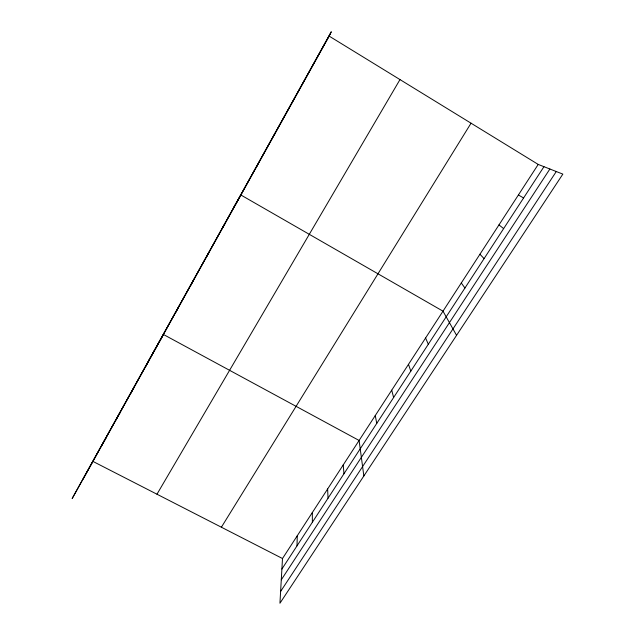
<?xml version="1.0" encoding="UTF-8"?>
<svg xmlns="http://www.w3.org/2000/svg" width="635" height="635" viewBox="0 0 635 635"><rect width="100%" height="100%" fill="white"/><g stroke="black" fill="none" stroke-linecap="round" stroke-linejoin="round"><path stroke-width="0.95" d="M296.997 545.878L297.275 535.742M538.218 164.425L282.496 558.522L279.94 603.25L562.848 174.109L538.218 164.425L329.144 36.108L331.287 31.75L72.152 498.554L329.144 36.108M83.074 479.1L330.152 34.052M130.421 393.922L134.501 386.683M116.046 419.806L120.412 412.059M101.941 445.222L106.577 436.967M148.661 360.728L163.473 334.502L359.1 440.468L363.847 475.964M145.074 367.538L148.852 360.831M190.746 285.266L193.556 280.313M175.228 313.222L178.371 307.665M206.573 256.754L209.034 252.428M222.718 227.671L224.822 224.004M233.545 207.82L240.919 195.016L443 311.174L456.565 335.328M256.524 166.799L257.834 164.536M156.972 494.213L399.979 79.581M274.217 134.922L275.106 133.437M221.385 527.217L471.043 123.198M292.291 102.362L292.743 101.671M281.892 569.063L543.965 166.68M281.273 579.842L549.878 169.005M280.614 591.455L556.292 171.529M92.996 461.439L282.496 558.522M518.398 194.969L523.589 197.969M498.975 224.901L503.634 228.608M479.941 254.238L484.084 258.612M461.288 282.988L464.939 288.02M425.585 338.01L428.315 344.241M408.495 364.339L410.805 371.134M391.724 390.184L393.621 397.518M375.261 415.56L376.761 423.402M343.225 464.931L343.972 473.742M327.636 488.958L328.025 498.229M312.325 512.556L312.372 522.264"/></g></svg>
